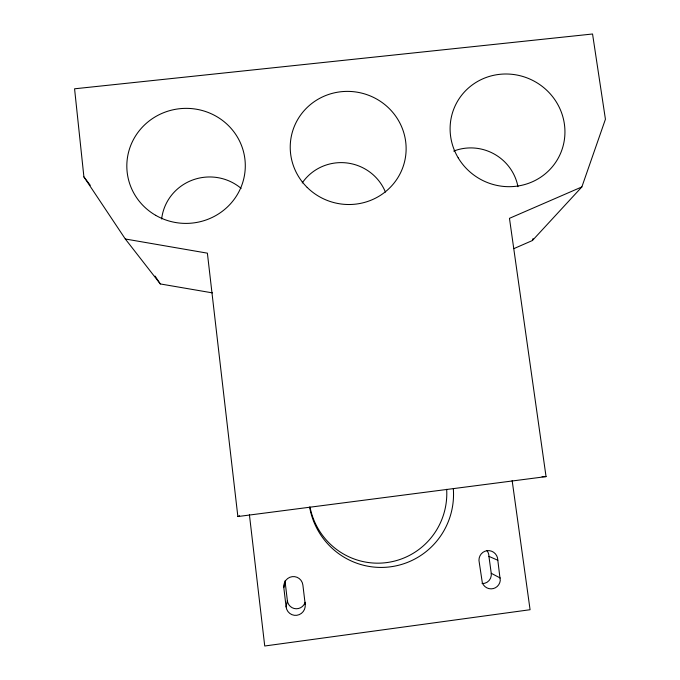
<?xml version="1.0" encoding="UTF-8"?>
<svg xmlns="http://www.w3.org/2000/svg" width="680" height="680" viewBox="0 0 680 680"><rect width="100%" height="100%" fill="white"/><g stroke="black" fill="none" stroke-linecap="round" stroke-linejoin="round"><path stroke-width="1.02" d="M285.132 580.694A9.274 9.12 -69.2 0 0 285.183 582.31L283.806 587.571L286.101 606.9A9.784 9.605 -70.4 0 0 296.811 615.298A9.784 9.605 -70.4 0 0 305.201 604.325L305.32 602.302M286.101 606.9L287.368 600.695L285.183 582.31M513.927 248.6L532.389 240.542L581.859 186.932L605.429 119.246L592.552 34L74.57 88.799L83.903 176.885L125.307 238.995L160.31 283.942L212.406 292.876M532.389 240.542L533.086 238.552M125.307 238.995L207.383 253.164L237.864 516.545L239.538 515.703M581.859 186.932L509.464 218.331L546.048 476.603L237.864 516.545M542.079 476.646L546.048 476.603M486.812 550.477A9.146 8.976 79.6 0 1 488.929 556.359L497.819 560.252L500.276 580.533A9.562 9.358 80.8 0 1 482.35 582.947L479.289 562.658A9.614 9.418 79.2 0 1 487.127 550.689A9.614 9.418 79.2 0 1 497.819 560.252M488.929 556.359L491.24 573.291L500.259 578.034M83.903 176.885L90.27 185.3M155.074 276.08L160.31 283.942M512.15 480.556L530.077 609.722L264.732 646L249.424 514.803M491.24 573.291L491.258 575.663A9.104 8.916 81.2 0 1 482.077 583.567M305.201 604.325L302.88 585.012A9.75 9.588 -69.3 0 0 292.188 576.657A9.75 9.588 -69.3 0 0 283.806 587.571M453.322 488.767A73.117 72.513 88.1 0 1 390.192 566.848A73.117 72.513 88.1 0 1 309.638 507.161M302.218 182.963A47.328 46.333 13.2 0 1 346.392 162.903A47.328 46.333 13.2 0 1 385.424 192.066M304.887 603.015A9.299 9.137 -70.3 0 1 287.368 600.695M161.653 219.019A48.186 47.064 -3.6 0 1 191.972 180.251A48.186 47.064 -3.6 0 1 241.12 188.394M453.713 151.088A47.243 46.019 27.9 0 1 517.956 186.728M446.666 489.311A69.615 69.054 89 0 1 386.563 562.606A69.615 69.054 89 0 1 309.986 507.025M307.199 187.442A58.047 56.483 13.9 0 0 404.158 163.285A58.047 56.483 13.9 0 0 333.183 93.126A58.047 56.483 13.9 0 0 307.199 187.442M155.686 215.331A59.236 57.511 -2.3 0 0 245.293 166.583A59.236 57.511 -2.3 0 0 157.199 115.719A59.236 57.511 -2.3 0 0 155.686 215.331M458.201 157.853A57.834 55.93 27.8 0 0 557.659 159.162A57.834 55.93 27.8 0 0 506.702 74.001A57.834 55.93 27.8 0 0 458.201 157.853"/></g></svg>
